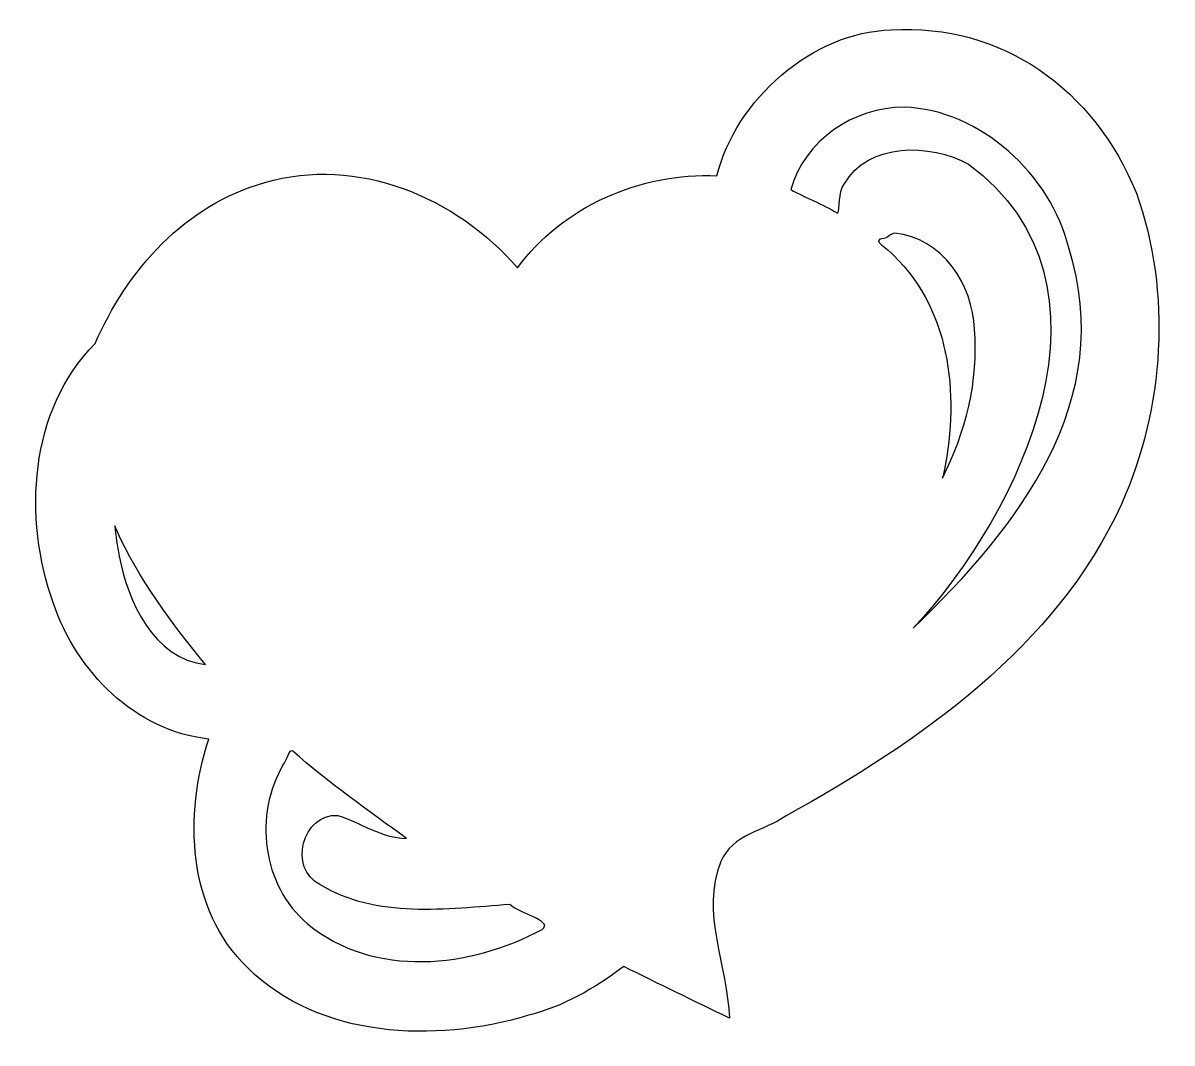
# Model space of a CAD drawing. Header units: centimetres. Extents: x -4.77 to 3.27, y 0.27 to 7.42.
import ezdxf

# ---------------------------------------------------------------- set-up
doc = ezdxf.new("R2010")
doc.units = ezdxf.units.CM
doc.header["$MEASUREMENT"] = 0
doc.layers.add('Layer 1', color=7, linetype='Continuous')

msp = doc.modelspace()

# ---------------------------------------------------------------- linework, layer by layer
at = {"layer": 'Layer 1', "color": 212}
for points, knots in [([(1.30932, 7.36797), (0.75826, 7.35745), (0.21964, 6.87749), (0.08827, 6.34601), (0.08827, 6.34601), (-0.44369, 6.37262), (-0.99508, 6.1298), (-1.30741, 5.70191), (-1.30741, 5.70191), (-1.73294, 6.19624), (-2.42917, 6.49075), (-3.07599, 6.29888), (-3.07599, 6.29888), (-3.63006, 6.14935), (-4.04288, 5.68479), (-4.26331, 5.17275), (-4.26331, 5.17275), (-4.72834, 4.70857), (-4.76927, 3.94709), (-4.55518, 3.35126), (-4.55518, 3.35126), (-4.39343, 2.87481), (-3.98421, 2.45842), (-3.46791, 2.40289), (-3.46791, 2.40289), (-3.64395, 1.87334), (-3.61995, 1.20876), (-3.19588, 0.80051), (-3.19588, 0.80051), (-2.68777, 0.30348), (-1.88958, 0.27448), (-1.23733, 0.4663), (-1.23733, 0.4663), (-0.98995, 0.52902), (-0.76519, 0.65706), (-0.56411, 0.81043), (-0.56411, 0.81043), (-0.31731, 0.68945), (-0.07237, 0.56743), (0.1759, 0.44911), (0.1759, 0.44911), (0.16313, 0.8122), (-0.02899, 1.18989), (0.11719, 1.54465), (0.11719, 1.54465), (0.19415, 1.73761), (0.41945, 1.75748), (0.57277, 1.86463), (0.57277, 1.86463), (1.512, 2.38615), (2.46296, 3.04657), (2.92012, 4.04662), (2.92012, 4.04662), (3.22034, 4.72261), (3.27463, 5.52586), (3.02513, 6.22612), (3.02513, 6.22612), (2.73178, 6.94869), (2.08691, 7.41679), (1.30931, 7.36797), (1.30931, 7.36797), (1.30931, 7.36797), (1.30932, 7.36797), (1.30932, 7.36797)], [0, 0, 0, 0, 0.0588235, 0.0588235, 0.0588235, 0.0588235, 0.1176471, 0.1176471, 0.1176471, 0.1176471, 0.1764706, 0.1764706, 0.1764706, 0.1764706, 0.2352941, 0.2352941, 0.2352941, 0.2352941, 0.2941176, 0.2941176, 0.2941176, 0.2941176, 0.3529412, 0.3529412, 0.3529412, 0.3529412, 0.4117647, 0.4117647, 0.4117647, 0.4117647, 0.4705882, 0.4705882, 0.4705882, 0.4705882, 0.5294118, 0.5294118, 0.5294118, 0.5294118, 0.5882353, 0.5882353, 0.5882353, 0.5882353, 0.6470588, 0.6470588, 0.6470588, 0.6470588, 0.7058824, 0.7058824, 0.7058824, 0.7058824, 0.7647059, 0.7647059, 0.7647059, 0.7647059, 0.8235294, 0.8235294, 0.8235294, 0.8235294, 0.8823529, 0.8823529, 0.8823529, 0.8823529, 1, 1, 1, 1]), ([(1.39878, 6.82639), (1.9296, 6.81558), (2.431, 6.34529), (2.55124, 5.84295), (2.55124, 5.84295), (2.89037, 4.76938), (2.20256, 3.89129), (1.46327, 3.1801), (1.46327, 3.1801), (2.22851, 4.00171), (2.97925, 5.58876), (1.85105, 6.42869), (1.85105, 6.42869), (1.58097, 6.57355), (1.14982, 6.58579), (0.97875, 6.2873), (0.97875, 6.2873), (0.93441, 6.23242), (0.95474, 6.11041), (0.93245, 6.08556), (0.93245, 6.08556), (0.8294, 6.14944), (0.70442, 6.19543), (0.60586, 6.2501), (0.60586, 6.2501), (0.69946, 6.59292), (1.04616, 6.82824), (1.39878, 6.8264), (1.39878, 6.8264), (1.39878, 6.8264), (1.39878, 6.82639), (1.39878, 6.82639)], [0, 0, 0, 0, 0.1111111, 0.1111111, 0.1111111, 0.1111111, 0.2222222, 0.2222222, 0.2222222, 0.2222222, 0.3333333, 0.3333333, 0.3333333, 0.3333333, 0.4444444, 0.4444444, 0.4444444, 0.4444444, 0.5555556, 0.5555556, 0.5555556, 0.5555556, 0.6666667, 0.6666667, 0.6666667, 0.6666667, 0.7777778, 0.7777778, 0.7777778, 0.7777778, 1, 1, 1, 1]), ([(1.33264, 5.94417), (1.66612, 5.91326), (1.88135, 5.58238), (1.89119, 5.27212), (1.89119, 5.27212), (1.92351, 4.91003), (1.8277, 4.5472), (1.66751, 4.22933), (1.66751, 4.22933), (1.79121, 4.7648), (1.73818, 5.39296), (1.32438, 5.79037), (1.32438, 5.79037), (1.29759, 5.83488), (1.15275, 5.90028), (1.25741, 5.90778), (1.25741, 5.90778), (1.28558, 5.91277), (1.30633, 5.94409), (1.33265, 5.94416), (1.33265, 5.94416), (1.33265, 5.94416), (1.33264, 5.94417), (1.33264, 5.94417)], [0, 0, 0, 0, 0.1428571, 0.1428571, 0.1428571, 0.1428571, 0.2857143, 0.2857143, 0.2857143, 0.2857143, 0.4285714, 0.4285714, 0.4285714, 0.4285714, 0.5714286, 0.5714286, 0.5714286, 0.5714286, 0.7142857, 0.7142857, 0.7142857, 0.7142857, 1, 1, 1, 1]), ([(-4.1153, 3.8705), (-3.96275, 3.52361), (-3.72966, 3.21691), (-3.49105, 2.92379), (-3.49105, 2.92379), (-3.85759, 2.96876), (-4.03389, 3.36257), (-4.09546, 3.68447), (-4.09546, 3.68447), (-4.11085, 3.75527), (-4.12006, 3.82566), (-4.12688, 3.89696), (-4.12688, 3.89696), (-4.12688, 3.89696), (-4.11628, 3.87272), (-4.11628, 3.87272), (-4.11628, 3.87272), (-4.11628, 3.87272), (-4.1153, 3.8705), (-4.1153, 3.8705), (-4.1153, 3.8705), (-4.1153, 3.8705), (-4.11531, 3.8705), (-4.11531, 3.8705), (-4.11531, 3.8705), (-4.11531, 3.8705), (-4.1153, 3.8705), (-4.1153, 3.8705)], [0, 0, 0, 0, 0.125, 0.125, 0.125, 0.125, 0.25, 0.25, 0.25, 0.25, 0.375, 0.375, 0.375, 0.375, 0.5, 0.5, 0.5, 0.5, 0.625, 0.625, 0.625, 0.625, 0.75, 0.75, 0.75, 0.75, 1, 1, 1, 1]), ([(-2.88085, 2.31855), (-2.63233, 2.09902), (-2.3425, 1.89426), (-2.08545, 1.70753), (-2.08545, 1.70753), (-2.2592, 1.708), (-2.40651, 1.81862), (-2.56418, 1.86793), (-2.56418, 1.86793), (-2.81361, 1.88569), (-2.91327, 1.49187), (-2.69069, 1.38507), (-2.69069, 1.38507), (-2.29632, 1.14046), (-1.80274, 1.21335), (-1.36116, 1.24451), (-1.36116, 1.24451), (-1.30206, 1.18366), (-1.0515, 1.13012), (-1.13443, 1.07015), (-1.13443, 1.07015), (-1.63425, 0.80003), (-2.31123, 0.72638), (-2.77668, 1.10808), (-2.77668, 1.10808), (-3.09671, 1.3804), (-3.15535, 1.8718), (-2.94535, 2.22843), (-2.94535, 2.22843), (-2.92429, 2.24766), (-2.90937, 2.33845), (-2.88086, 2.31855), (-2.88086, 2.31855), (-2.88086, 2.31855), (-2.88085, 2.31855), (-2.88085, 2.31855)], [0, 0, 0, 0, 0.1, 0.1, 0.1, 0.1, 0.2, 0.2, 0.2, 0.2, 0.3, 0.3, 0.3, 0.3, 0.4, 0.4, 0.4, 0.4, 0.5, 0.5, 0.5, 0.5, 0.6, 0.6, 0.6, 0.6, 0.7, 0.7, 0.7, 0.7, 0.8, 0.8, 0.8, 0.8, 1, 1, 1, 1])]:
    msp.add_open_spline(points, degree=3, knots=knots, dxfattribs=at)

doc.saveas('drawing.dxf')
